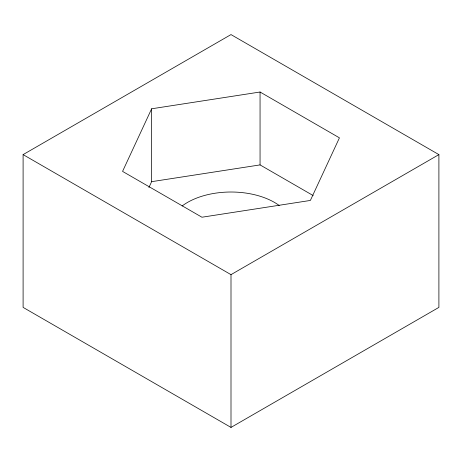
<?xml version="1.0" encoding="UTF-8"?>
<svg xmlns="http://www.w3.org/2000/svg" width="462" height="462" viewBox="0 0 462 462"><rect width="100%" height="100%" fill="white"/><g stroke="black" fill="none" stroke-linecap="round" stroke-linejoin="round"><path stroke-width="0.69" d="M151.623 108.789L122.563 171.39L201.946 217.221L310.377 200.444L339.437 137.843L260.054 92.013L151.623 108.789L151.623 181.676L148.897 187.549M23.1 154.614L231 34.586L438.9 154.614L438.9 307.386L231 427.414L23.1 307.386L23.1 154.614L231 274.647L438.9 154.614M151.623 181.676L260.054 164.905L313.184 195.576M260.054 92.013L260.054 164.905M231 274.647L231 427.414M182.132 205.977A61.475 35.493 0 0 1 279.221 205.492"/></g></svg>
